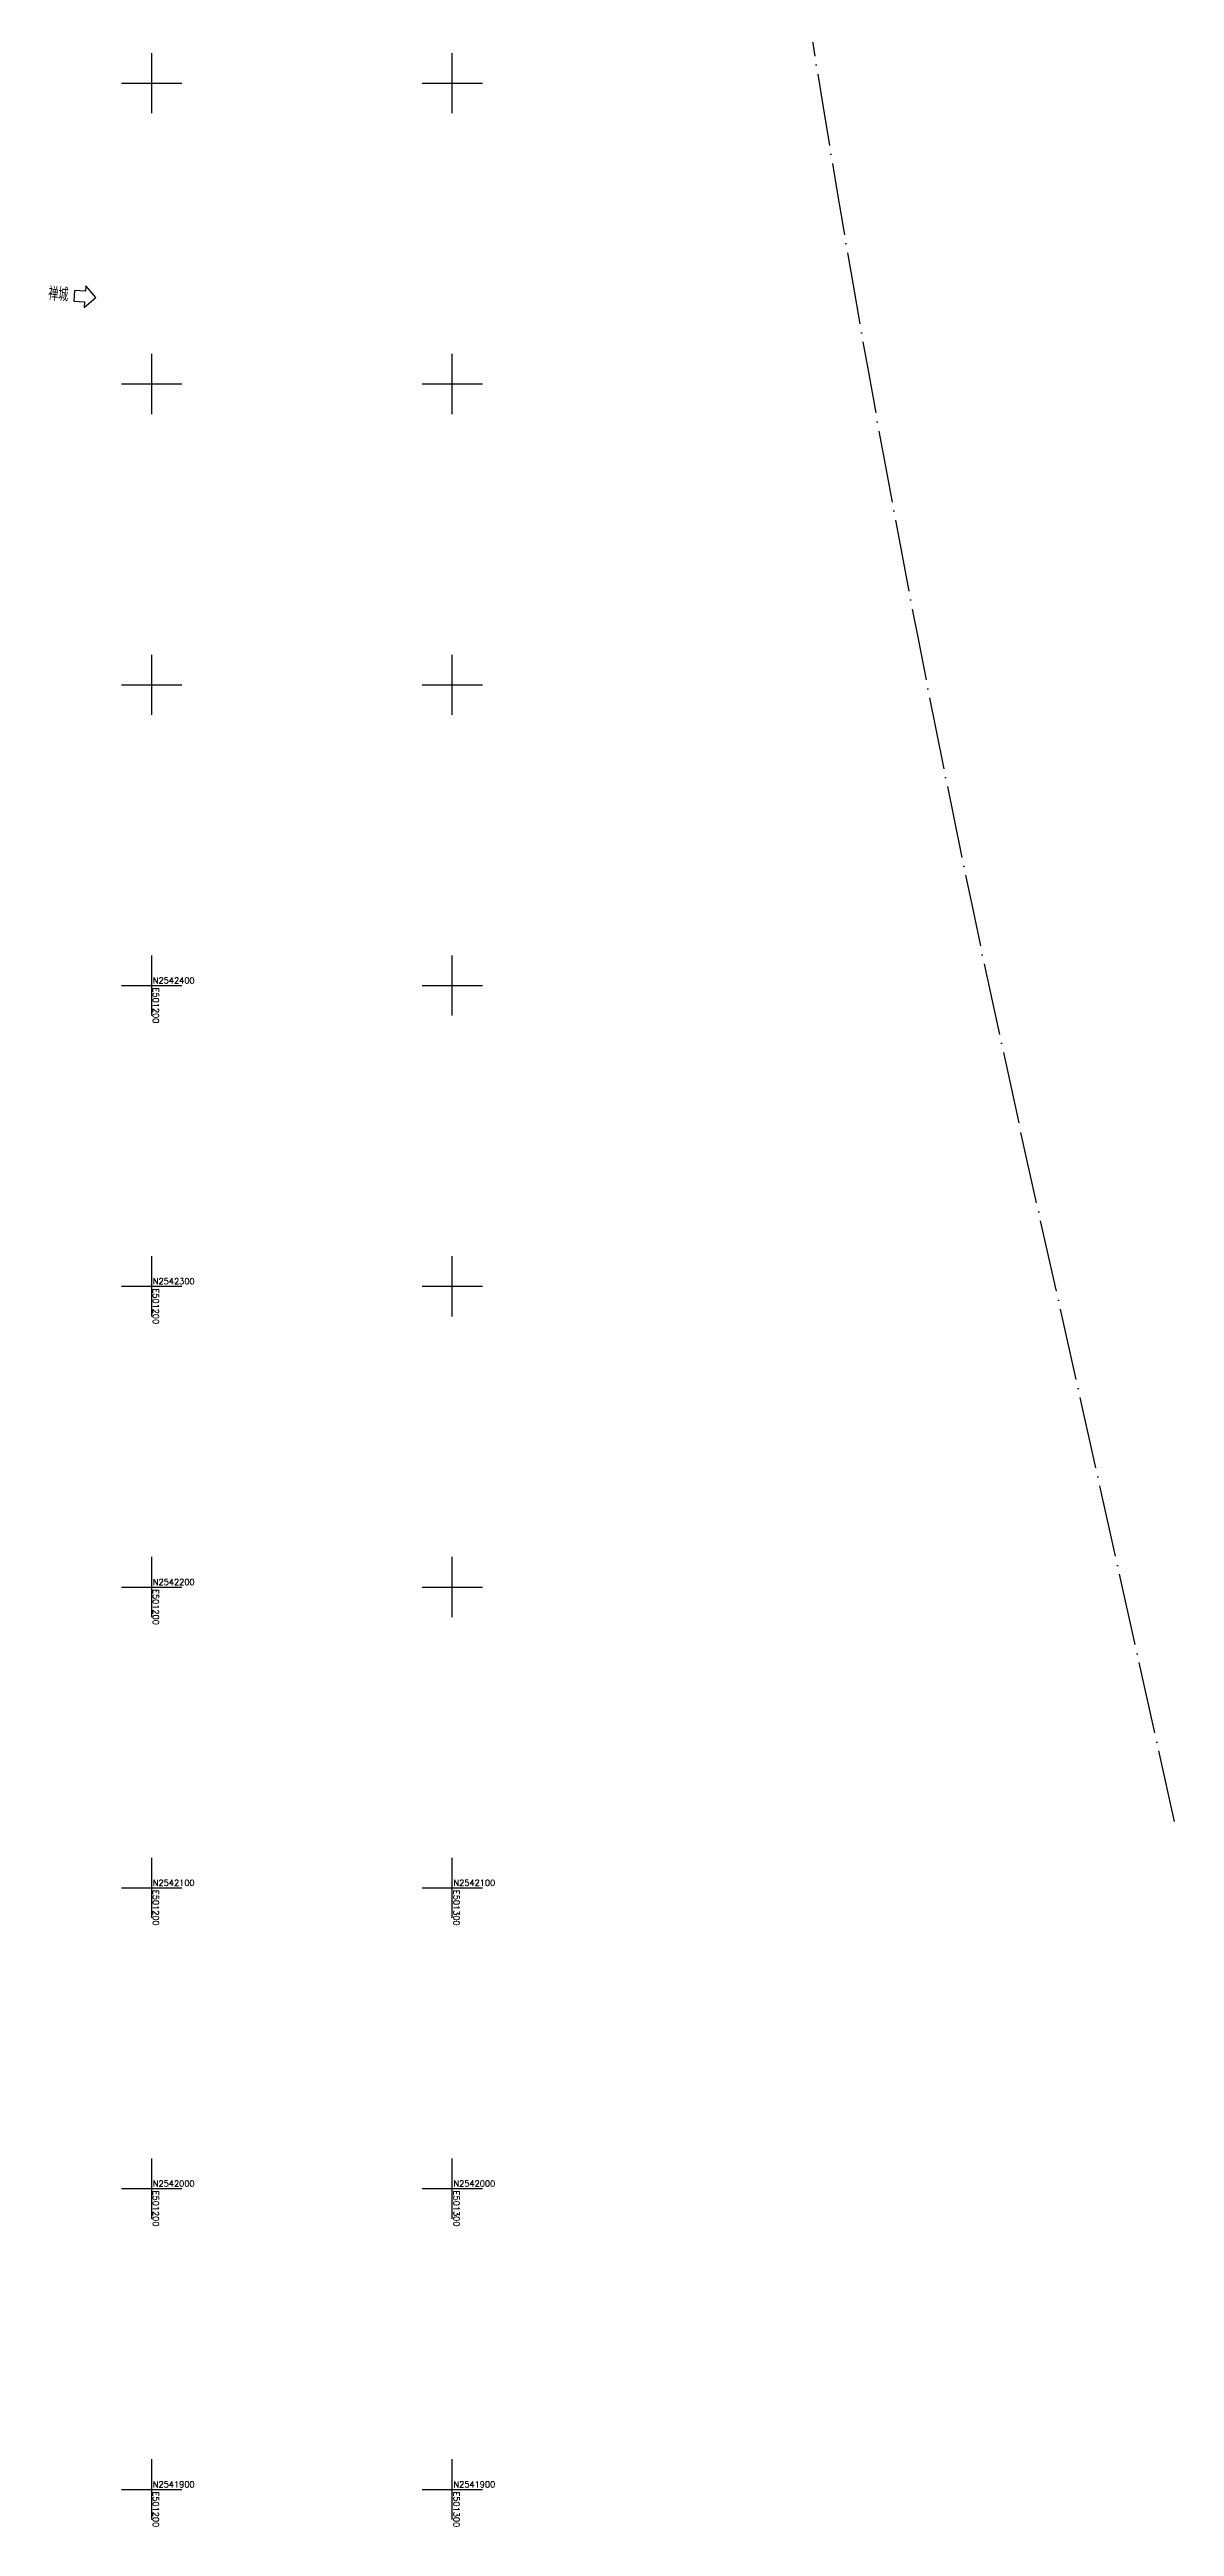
# Model space of a CAD drawing. Header units: inches. Extents: x 499362 to 502582, y 2541888 to 2545349.
# Drawn here: x 501166 to 501540, y 2541888 to 2542711 of the extents above; entities that cross this region are included whole.
import ezdxf
from ezdxf.enums import TextEntityAlignment as Align

# ---------------------------------------------------------------- set-up
doc = ezdxf.new("R2010")
doc.units = ezdxf.units.IN
doc.linetypes.add('ACAD_ISO04W100', pattern=[30, 24, -3, 0, -3])
for name, color, linetype in [('0-文字', 7, 'Continuous'), ('0-段落划分', 2, 'Continuous'), ('坐标网', 2, 'Continuous')]:
    doc.layers.add(name, color=color, linetype=linetype)
doc.styles.add('GTF_XW', font='simplex1.shx', dxfattribs={"width": 0.7, "bigfont": 'hztxt.shx'})
doc.styles.get("Standard").update_dxf_attribs({"font": 'simplex1.shx', "width": 0.7, "bigfont": 'hztxt.shx'})

# ---------------------------------------------------------------- blocks, each defined once
blk = doc.blocks.new('A$C3A006F90')
at = {"layer": '0-段落划分', "color": 6, "linetype": 'ACAD_ISO04W100'}
blk.add_line((501540.23, 2542122.11), (501488.67, 2542353.4), dxfattribs=at)
blk.add_arc((507344.92, 2543658.92), 6000, 174.220781, 192.567374, dxfattribs=at)

msp = doc.modelspace()

# ---------------------------------------------------------------- linework, layer by layer
at = {"layer": '0-文字', "ltscale": 1000, "flags": 128}
msp.add_lwpolyline([(501181.39, 2542628.78), (501178.07, 2542632.65), (501177.94, 2542630.85), (501174.35, 2542631.13), (501174.07, 2542627.54), (501177.66, 2542627.26), (501177.52, 2542625.47), (501181.39, 2542628.78)], dxfattribs=at)
at = {"layer": '坐标网'}
for p, q in [((501200, 2542690), (501200, 2542710)), ((501300, 2542690), (501300, 2542710)), ((501190, 2542700), (501210, 2542700)), ((501290, 2542700), (501310, 2542700)), ((501200, 2542590), (501200, 2542610)), ((501300, 2542590), (501300, 2542610)), ((501190, 2542600), (501210, 2542600)), ((501290, 2542600), (501310, 2542600)), ((501200, 2542490), (501200, 2542510)), ((501300, 2542490), (501300, 2542510)), ((501190, 2542500), (501210, 2542500)), ((501290, 2542500), (501310, 2542500)), ((501200, 2542390), (501200, 2542410)), ((501300, 2542390), (501300, 2542410)), ((501190, 2542400), (501210, 2542400)), ((501290, 2542400), (501310, 2542400)), ((501200, 2542290), (501200, 2542310)), ((501300, 2542290), (501300, 2542310)), ((501190, 2542300), (501210, 2542300)), ((501290, 2542300), (501310, 2542300)), ((501200, 2542190), (501200, 2542210)), ((501300, 2542190), (501300, 2542210)), ((501190, 2542200), (501210, 2542200)), ((501290, 2542200), (501310, 2542200)), ((501200, 2542090), (501200, 2542110)), ((501300, 2542090), (501300, 2542110)), ((501190, 2542100), (501210, 2542100)), ((501290, 2542100), (501310, 2542100)), ((501200, 2541990), (501200, 2542010)), ((501300, 2541990), (501300, 2542010)), ((501190, 2542000), (501210, 2542000)), ((501290, 2542000), (501310, 2542000)), ((501200, 2541890), (501200, 2541910)), ((501300, 2541890), (501300, 2541910)), ((501190, 2541900), (501210, 2541900)), ((501290, 2541900), (501310, 2541900))]:
    msp.add_line(p, q, dxfattribs=at)

# ---------------------------------------------------------------- block references
at = {"layer": '0-段落划分'}
msp.add_blockref('A$C3A006F90', (0, 0), dxfattribs=at)

# ---------------------------------------------------------------- texts
at = {"layer": '0-文字', "ltscale": 1000, "width": 0.7}
msp.add_text('禅城', height=4.5, rotation=355.41286, dxfattribs=at).set_placement((501172.24, 2542629.63), align=Align.MIDDLE_RIGHT)
at = {"layer": '坐标网', "style": 'GTF_XW'}
for s, p in [('N2542400', (501200.4, 2542400.67)), ('N2542300', (501200.4, 2542300.67)), ('N2542200', (501200.4, 2542200.67)), ('N2542100', (501200.4, 2542100.67)), ('N2542100', (501300.4, 2542100.67)), ('N2542000', (501200.4, 2542000.67)), ('N2542000', (501300.4, 2542000.67)), ('N2541900', (501200.4, 2541900.67)), ('N2541900', (501300.4, 2541900.67))]:
    msp.add_text(s, height=2, dxfattribs=at).set_placement(p)
for s, p in [('E501200', (501200.4, 2542399.33)), ('E501200', (501200.4, 2542299.33)), ('E501200', (501200.4, 2542199.33)), ('E501200', (501200.4, 2542099.33)), ('E501300', (501300.4, 2542099.33)), ('E501200', (501200.4, 2541999.33)), ('E501300', (501300.4, 2541999.33)), ('E501200', (501200.4, 2541899.33)), ('E501300', (501300.4, 2541899.33))]:
    msp.add_text(s, height=2, rotation=270, dxfattribs=at).set_placement(p)

doc.saveas('drawing.dxf')
